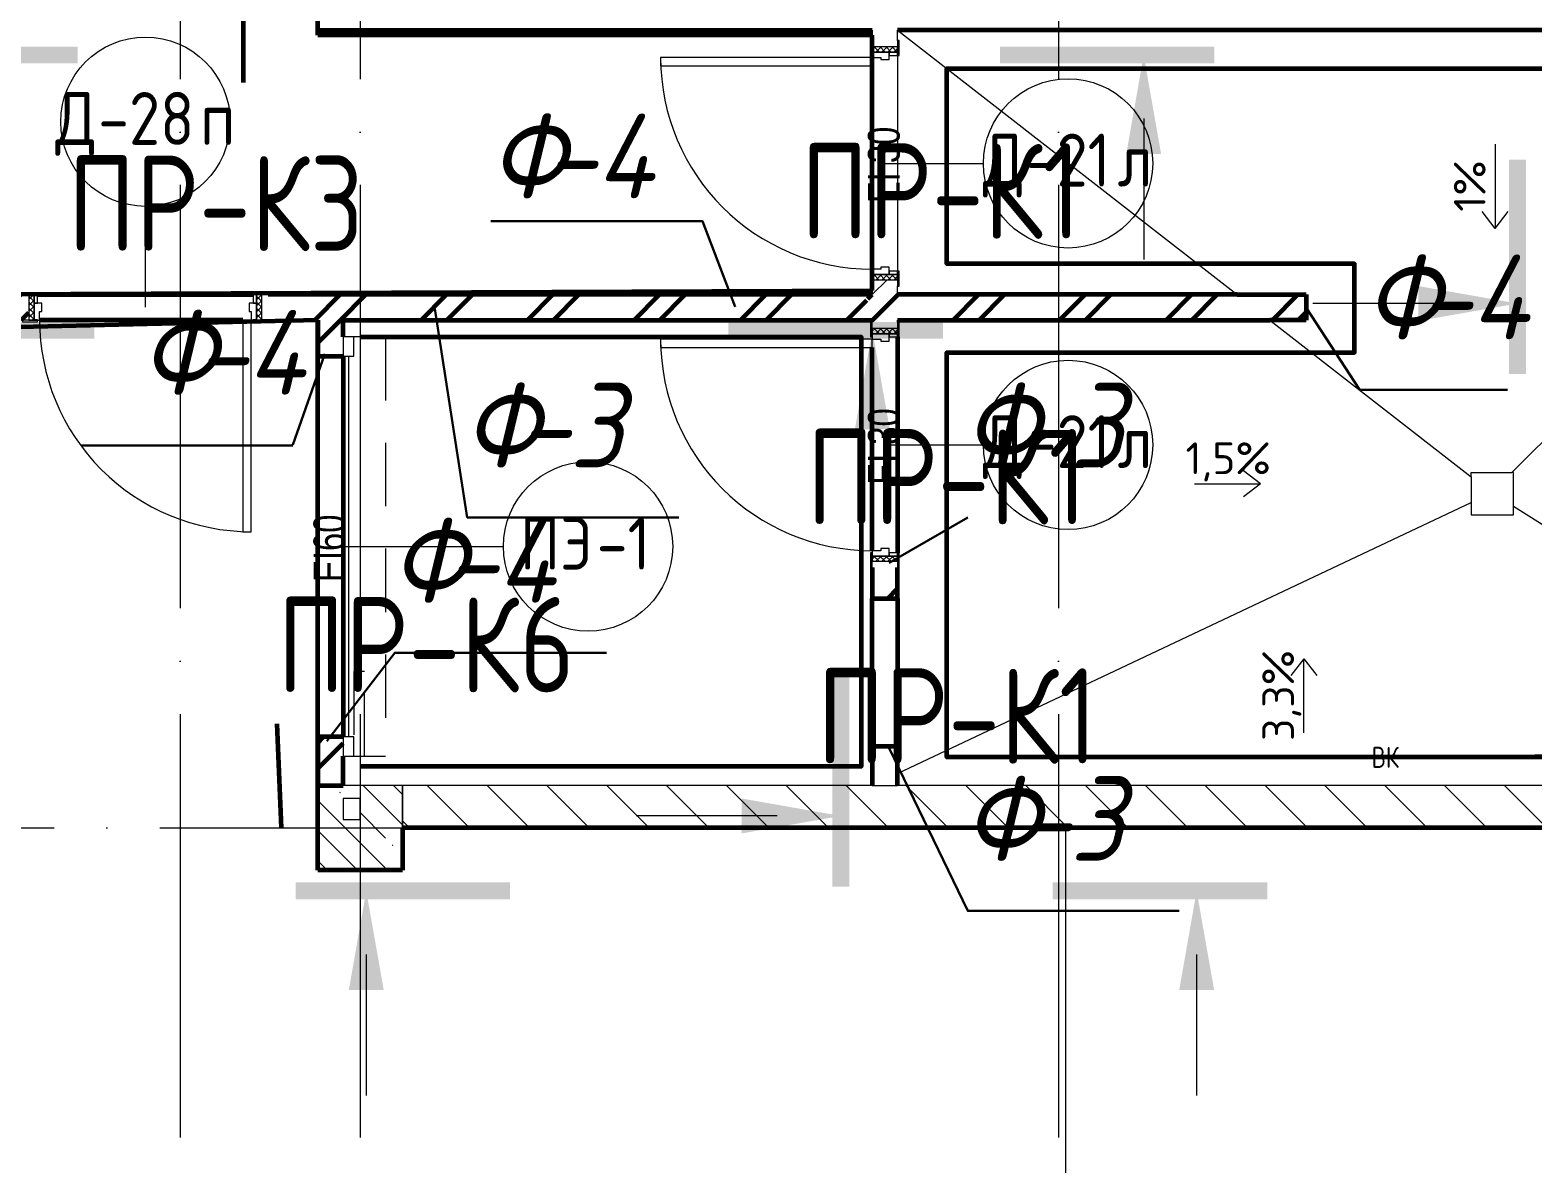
# Model space of a CAD drawing. Header units: millimetres. Extents: x -592259 to 288321, y -552984 to 293768.
# Drawn here: x 104128 to 111230, y 43938 to 49295 of the extents above; entities that cross this region are included whole.
import ezdxf

# ---------------------------------------------------------------- set-up
doc = ezdxf.new("R2010")
doc.units = ezdxf.units.MM
for name, pattern in [('ADSK_Линия сетки', [2500, 2000, -250, 0, -250]), ('ADSK_Невидимые', [500, 300, -200]), ('ADSK_Скрыто', [600, 300, -300])]:
    doc.linetypes.add(name, pattern=pattern)
for name, color, linetype, lineweight in [('0) кирпич', 30, 'Continuous', 60), ('2)Фарх готовы', 3, 'Continuous', 30), ('2)Фархверки', 40, 'Continuous', 30), ('3) Перемычки готовы', 3, 'Continuous', 30), ('4.1) Штук. 3 вып', 6, 'Continuous', 60), ('4.1) Штук. 3.1 вып', 6, 'Continuous', 60), ('4.1.1) Штук.  швы3 вып.', 6, 'Continuous', 60), ('7.1 Плитка 6 вып.', 170, 'Continuous', 60), ('A-DETL-____-OTLN', 250, 'Continuous', 5), ('A-DOOR-____-HDLN', 250, 'ADSK_Невидимые', 5), ('A-DOOR-____-IDEN', 250, 'Continuous', 9), ('A-DOOR-____-MCUT', 250, 'Continuous', 5), ('A-DOOR-____-OTLN', 250, 'Continuous', 5), ('A-DOOR-FRAM-MCUT', 250, 'Continuous', 5), ('A-DOOR-FRAM-OTLN', 250, 'Continuous', 5), ('A-FLOR-____-OTLN', 250, 'Continuous', 9), ('A-WALL-____-MCUT', 250, 'Continuous', 13), ('A-WALL-____-PATT', 250, 'Continuous', 13), ('E-ELEC-EQPM-OTLN', 250, 'Continuous', 9), ('G-____-____-DIMS', 250, 'Continuous', 9), ('G-____-____-SYMB', 250, 'ADSK_Скрыто', 9), ('I-WALL-____-OTLN', 250, 'Continuous', 9), ('S-COLS-____-MCUT', 250, 'Continuous', 25), ('S-COLS-____-OTLN', 250, 'Continuous', 9), ('S-GRID-____-OTLN', 250, 'Continuous', 9)]:
    doc.layers.add(name, color=color, linetype=linetype, lineweight=lineweight)
doc.styles.add('Arial Narrow', font='ARIALN.TTF', dxfattribs={"width": 0.9, "height": 150})
doc.styles.add('GOST Common_1', font='', dxfattribs={"width": 0.9, "height": 250})
doc.styles.add('ISOCPEUR', font='isocpeur.ttf', dxfattribs={"width": 0.8, "height": 100})
doc.styles.add('ISOCPEUR_3', font='isocpeur.ttf', dxfattribs={"height": 250})
doc.styles.add('ISOCPEUR_I', font='isocpeui.ttf', dxfattribs={"width": 0.9, "height": 12.5})
doc.styles.add('ISOCPEUR_I_1', font='ГОСТ тип А.ttf', dxfattribs={"height": 2500})
doc.styles.get('GOST Common_1').set_extended_font_data('GOST Common')
pattern_1 = [(45, (12287.9, -0.0006), (-251.4472, 251.4472), []), (45, (12287.9, 381), (-251.4472, 251.4472), [])]
pattern_2 = [(135, (1751.41, 124.685), (-14.14214, -14.14214), []), (225, (1751.41, 124.685), (14.14214, -14.14214), [])]
pattern_3 = [(45, (-371.384, 124.685), (-14.1421, 14.1421), []), (135, (-371.384, 124.685), (-14.1421, -14.1421), [])]

# ---------------------------------------------------------------- blocks, each defined once
blk = doc.blocks.new('Разрез - Номер вида спереди_3_5 мм-32550530-АР1_Кладочный план 1 этажа С2и3')
at = {"layer": 'G-____-____-SYMB', "linetype": 'Continuous'}
for points in [[(9.798, 0.404), (9.798, -0.394), (-0.333, -0.394), (-0.333, 0.404)], [(2.176, -4.675), (3, 0), (3.824, -4.675)]]:
    blk.add_hatch(color=256, dxfattribs=at).paths.add_polyline_path(points)
at = {"layer": 'G-____-____-SYMB', "linetype": 'Continuous', "lineweight": 20}
blk.add_line((3, -3), (3, -9.663), dxfattribs=at)
blk = doc.blocks.new('Разрез - Номер вида сзади_3_5 мм-32550532-АР1_Кладочный план 1 этажа С2и3')
at = {"layer": 'G-____-____-SYMB', "linetype": 'Continuous'}
for points in [[(9.798, 0.404), (9.798, -0.394), (-0.333, -0.394), (-0.333, 0.404)], [(2.176, -4.675), (3, 0), (3.824, -4.675)]]:
    blk.add_hatch(color=256, dxfattribs=at).paths.add_polyline_path(points)
at = {"layer": 'G-____-____-SYMB', "linetype": 'Continuous', "lineweight": 20}
blk.add_line((3, -3), (3, -9.663), dxfattribs=at)
blk = doc.blocks.new('Дверь_СКБ_1Ст_Внутренняя - Д-21л_1100x2100h_Пищеблок_Производственная часть-V8-АР1_Маркировочный план 1 этажа С2и3')
at = {"layer": 'A-DOOR-____-OTLN'}
h = blk.add_hatch(dxfattribs=at)
h.set_pattern_fill('FP_12', color=256, style=0, pattern_type=2)
h.set_pattern_definition(pattern_2)
h.paths.add_polyline_path([(537.5, -60), (562.5, -60), (562.5, 60), (537.5, 60)])
at = {"layer": 'A-DOOR-FRAM-OTLN'}
h = blk.add_hatch(dxfattribs=at)
h.set_pattern_fill('FP_13', color=256, style=0, pattern_type=2)
h.set_pattern_definition(pattern_3)
h.paths.add_polyline_path([(-537.5, -60), (-512.5, -60), (-512.5, 60), (-537.5, 60)])
at = {"layer": 'A-DOOR-____-MCUT'}
for p, q in [((512.5, 1060), (472.5, 1060)), ((472.5, 1060), (472.5, 60)), ((512.5, 60), (512.5, 1060)), ((472.5, 60), (512.5, 60))]:
    blk.add_line(p, q, dxfattribs=at)
at = {"layer": 'A-DOOR-____-OTLN'}
blk.add_arc((512.5, 60), 1000, 90, 180, dxfattribs=at)
at = {"layer": 'A-DOOR-FRAM-MCUT'}
for p, q in [((-497.5, 68), (-567.5, 68)), ((-567.5, 68), (-567.5, 60)), ((-567.5, 60), (-497.5, 60)), ((-512.5, 60), (-537.5, 60)), ((-537.5, 60), (-537.5, -60)), ((-487.5, 60), (-512.5, 60)), ((-512.5, 60), (-512.5, -20)), ((-512.5, -60), (-512.5, 60)), ((-497.5, 60), (-512.5, 60)), ((-512.5, 60), (-512.5, 59)), ((-512.5, 59), (-497.5, 59)), ((-497.5, 60), (-497.5, 68)), ((-497.5, 59), (-497.5, 60)), ((-487.5, 20), (-487.5, 60)), ((-477.5, 20), (-487.5, 20)), ((-477.5, -20), (-477.5, 20)), ((512.5, 20), (502.5, 20)), ((502.5, 20), (502.5, -20)), ((512.5, 60), (512.5, 20)), ((537.5, 60), (512.5, 60)), ((592.5, 68), (522.5, 68)), ((522.5, 68), (522.5, 60)), ((537.5, 60), (522.5, 60)), ((522.5, 60), (522.5, 59)), ((522.5, 60), (592.5, 60)), ((522.5, 59), (537.5, 59)), ((537.5, -20), (537.5, 60)), ((562.5, 60), (537.5, 60)), ((537.5, 60), (537.5, -60)), ((537.5, 59), (537.5, 60)), ((562.5, -60), (562.5, 60)), ((592.5, 60), (592.5, 68)), ((-497.5, -60), (-567.5, -60)), ((-567.5, -60), (-567.5, -68)), ((-567.5, -68), (-497.5, -68)), ((-537.5, -60), (-512.5, -60)), ((-512.5, -20), (-477.5, -20)), ((-497.5, -20), (-512.5, -20)), ((-512.5, -20), (-512.5, -60)), ((-512.5, -60), (-497.5, -60)), ((-497.5, -60), (-497.5, -20)), ((-497.5, -68), (-497.5, -60)), ((502.5, -20), (537.5, -20)), ((537.5, -20), (522.5, -20)), ((522.5, -20), (522.5, -60)), ((522.5, -60), (537.5, -60)), ((592.5, -60), (522.5, -60)), ((522.5, -60), (522.5, -68)), ((522.5, -68), (592.5, -68)), ((537.5, -60), (537.5, -20)), ((537.5, -60), (562.5, -60)), ((592.5, -68), (592.5, -60))]:
    blk.add_line(p, q, dxfattribs=at)
blk = doc.blocks.new('DM_Штора_Противодымная_Doormaster_E-60 - ш_1800 х в_2500-39408141-АР1_Маркировочный план 1 этажа С2и3')
at = {"layer": 'A-DOOR-____-HDLN'}
for p, q in [((-865, 260), (1115, 260)), ((-865, 260), (-865, 60)), ((1115, 60), (1115, 260)), ((715, 160), (715, 110)), ((1115, 160), (715, 160)), ((1115, 110), (1115, 160)), ((715, 110), (1115, 110)), ((-865, 60), (1115, 60))]:
    blk.add_line(p, q, dxfattribs=at)
at = {"layer": 'A-DOOR-____-MCUT', "lineweight": 5}
for p, q in [((-775, 110), (-865, 110)), ((-865, 110), (-865, 60)), ((-775, 60), (-775, 110)), ((-775, 85), (1025, 85)), ((1025, 110), (1025, 60)), ((1115, 110), (1025, 110)), ((1115, 60), (1115, 110)), ((-865, 60), (-775, 60)), ((1025, 60), (1115, 60))]:
    blk.add_line(p, q, dxfattribs=at)
at = {"layer": 'E-ELEC-EQPM-OTLN', "lineweight": 5}
for p, q in [((1415, 140), (1315, 140)), ((1315, 140), (1315, 60)), ((1415, 60), (1415, 140)), ((1315, 60), (1415, 60))]:
    blk.add_line(p, q, dxfattribs=at)
blk = doc.blocks.new('Дверь_СКБ_1Ст_Внутренняя - Д-28п_1100x2100h_Зона персонала пищеблока-41919013-АР1_Маркировочный план 1 этажа С2и3')
at = {"layer": 'A-DOOR-____-OTLN'}
h = blk.add_hatch(dxfattribs=at)
h.set_pattern_fill('FP_12', color=256, style=0, pattern_type=2)
h.set_pattern_definition(pattern_2)
h.paths.add_polyline_path([(537.5, 60), (537.5, -60), (562.5, -60), (562.5, 60)])
at = {"layer": 'A-DOOR-FRAM-OTLN'}
h = blk.add_hatch(dxfattribs=at)
h.set_pattern_fill('FP_13', color=256, style=0, pattern_type=2)
h.set_pattern_definition(pattern_3)
h.paths.add_polyline_path([(-537.5, 60), (-537.5, -60), (-512.5, -60), (-512.5, 60)])
at = {"layer": 'A-DOOR-____-MCUT'}
for p, q in [((-487.5, 1060), (-487.5, 60)), ((-447.5, 1060), (-487.5, 1060)), ((-447.5, 60), (-447.5, 1060)), ((-487.5, 60), (-447.5, 60))]:
    blk.add_line(p, q, dxfattribs=at)
at = {"layer": 'A-DOOR-____-OTLN'}
blk.add_arc((-487.5, 60), 1000, 360, 90, dxfattribs=at)
at = {"layer": 'A-DOOR-FRAM-MCUT'}
for p, q in [((-497.5, 68), (-567.5, 68)), ((-567.5, 68), (-567.5, 60)), ((-567.5, 60), (-497.5, 60)), ((-512.5, 60), (-537.5, 60)), ((-537.5, 60), (-537.5, -60)), ((-487.5, 60), (-512.5, 60)), ((-512.5, 60), (-512.5, -20)), ((-512.5, -60), (-512.5, 60)), ((-497.5, 60), (-512.5, 60)), ((-512.5, 60), (-512.5, 59)), ((-512.5, 59), (-497.5, 59)), ((-497.5, 60), (-497.5, 68)), ((-497.5, 59), (-497.5, 60)), ((-487.5, 20), (-487.5, 60)), ((-477.5, 20), (-487.5, 20)), ((-477.5, -20), (-477.5, 20)), ((512.5, 20), (502.5, 20)), ((502.5, 20), (502.5, -20)), ((512.5, 60), (512.5, 20)), ((537.5, 60), (512.5, 60)), ((592.5, 68), (522.5, 68)), ((522.5, 68), (522.5, 60)), ((537.5, 60), (522.5, 60)), ((522.5, 60), (522.5, 59)), ((522.5, 60), (592.5, 60)), ((522.5, 59), (537.5, 59)), ((537.5, -20), (537.5, 60)), ((562.5, 60), (537.5, 60)), ((537.5, 60), (537.5, -60)), ((537.5, 59), (537.5, 60)), ((562.5, -60), (562.5, 60)), ((592.5, 60), (592.5, 68)), ((-497.5, -60), (-567.5, -60)), ((-567.5, -60), (-567.5, -68)), ((-567.5, -68), (-497.5, -68)), ((-537.5, -60), (-512.5, -60)), ((-512.5, -20), (-477.5, -20)), ((-497.5, -20), (-512.5, -20)), ((-512.5, -20), (-512.5, -60)), ((-512.5, -60), (-497.5, -60)), ((-497.5, -60), (-497.5, -20)), ((-497.5, -68), (-497.5, -60)), ((502.5, -20), (537.5, -20)), ((537.5, -20), (522.5, -20)), ((522.5, -20), (522.5, -60)), ((522.5, -60), (537.5, -60)), ((592.5, -60), (522.5, -60)), ((522.5, -60), (522.5, -68)), ((522.5, -68), (592.5, -68)), ((537.5, -60), (537.5, -20)), ((537.5, -60), (562.5, -60)), ((592.5, -68), (592.5, -60))]:
    blk.add_line(p, q, dxfattribs=at)
blk = doc.blocks.new('ADSK_Марка_Дверь - Типоразмер_ADSK_Марка-30565456-АР1_Маркировочный план 1 этажа С2и3')
at = {"layer": 'A-DOOR-____-IDEN'}
blk.add_circle((0, 0), 4, dxfattribs=at)

msp = doc.modelspace()

# ---------------------------------------------------------------- hatches: boundary and pattern name
at = {"layer": '0) кирпич'}
h = msp.add_hatch(dxfattribs=at)
h.set_pattern_fill('FP_4', color=256, style=0, pattern_type=2)
h.set_pattern_definition([(45, (12287.9, -7e-12), (-251.4472, 251.4472), []), (45, (12287.9, 381), (-251.4472, 251.4472), [])])
h.paths.add_polyline_path([(110157.9138, 47925), (110157.9138, 48045), (108087.9138, 48045), (108087.9138, 47925), (108969.5265, 47925)])
h.paths.add_polyline_path([(105222.9138, 47925), (108081.9138, 47925), (108081.9138, 48045), (105222.9138, 48045)])
h.paths.add_polyline_path([(104122.9138, 47925), (104122.9138, 48045), (103497.9138, 48045), (103497.9138, 47925), (104092.9138, 47925)])
h = msp.add_hatch(dxfattribs=at)
h.set_pattern_fill('FP_4', color=256, style=0, pattern_type=2)
h.set_pattern_definition(pattern_1)
h.paths.add_polyline_path([(105607.8919, 45725), (105607.8919, 45954.9994), (105487.8919, 45954.9994), (105487.8919, 45725)])
h.paths.add_polyline_path([(105487.8919, 47754.9994), (105607.8919, 47754.9994), (105607.8919, 47924.9994), (105487.8919, 47924.9994), (105487.8919, 47844.9994)])
h = msp.add_hatch(dxfattribs=at)
h.set_pattern_fill('FP_4', color=256, style=0, pattern_type=2)
h.set_pattern_definition(pattern_1)
h.paths.add_polyline_path([(108107.9138, 45725), (108227.9138, 45725), (108227.9138, 45909.7476), (108107.9138, 45909.7476), (108107.9138, 45732.8432)])
h.paths.add_polyline_path([(108107.9138, 46609.7476), (108227.9138, 46609.7476), (108227.9138, 46784.9994), (108107.9138, 46784.9994), (108107.9138, 46754.9994)])
h.paths.add_polyline_path([(108107.9138, 47884.9994), (108227.9138, 47884.9994), (108227.9138, 47924.9994), (108107.9138, 47924.9994), (108107.9138, 47914.9994)])
at = {"layer": 'A-WALL-____-PATT', "lineweight": 15, "true_color": 0x000000}
h = msp.add_hatch(dxfattribs=at)
h.set_pattern_fill('FP_4', color=18, style=0, pattern_type=2)
h.set_pattern_definition(pattern_1)
h.paths.add_polyline_path([(108107.9138, 48044.9994), (108227.9138, 48044.9994), (108227.9138, 48115.2143), (108107.9138, 48115.2143), (108107.9138, 48052.4606)])
h.paths.add_polyline_path([(108107.9138, 49215.2143), (108227.9138, 49215.2143), (108227.9138, 49294.9994), (108107.9138, 49294.9994), (108107.9138, 49245.2143)])
h = msp.add_hatch(dxfattribs=at)
h.set_pattern_fill('FP_2', color=18, style=0, pattern_type=2)
h.set_pattern_definition([(135, (12287.91, -0.0006), (-141.42136, -141.42136), [])])
h.paths.add_polyline_path([(110151.4961, 45525), (111287.8919, 45525), (111287.8919, 45725), (105887.8919, 45725), (105887.8919, 45525), (110026.3399, 45525)])
h.paths.add_polyline_path([(113537.9138, 45525), (113537.9138, 45725), (111687.8919, 45725), (111687.8919, 45525), (113227.8919, 45525)])
at = {"layer": 'S-COLS-____-OTLN', "lineweight": 5, "true_color": 0x000000}
h = msp.add_hatch(dxfattribs=at)
h.set_pattern_fill('FP_1', color=18, style=0, pattern_type=2)
h.set_pattern_definition([(135, (12287.91, -0.0006), (-142.5612, -142.5612), []), (135, (12430.48, -0.0006), (-142.5612, -142.5612), [252.016, -50.403, 3.353, -47.05])])
h.paths.add_polyline_path([(105487.8919, 45324.9994), (105887.8919, 45324.9994), (105887.8919, 45724.9994), (105487.8919, 45724.9994), (105487.8919, 45564.9994)])
h.paths.add_polyline_path([(105607.8919, 45564.9994), (105607.8919, 45664.9994), (105687.8919, 45664.9994), (105687.8919, 45564.9994)])

# ---------------------------------------------------------------- linework, layer by layer
at = {"layer": '0) кирпич'}
for p, q in [((105487.8919, 49294.9994), (108107.9138, 49294.9994)), ((113227.8919, 49294.9994), (108227.9138, 49294.9994)), ((108107.9138, 48165.2143), (108107.9138, 49125.2143)), ((104162.9138, 48044.9994), (105182.9138, 48044.9994)), ((108107.9138, 48044.9994), (105252.9138, 48044.9994)), ((109832.6587, 48044.9994), (108227.9138, 48044.9994)), ((109832.6587, 48044.9994), (110157.9138, 48044.9994)), ((110157.9138, 48044.9994), (110157.9138, 47924.9994)), ((105132.9138, 47924.9994), (104172.9138, 47924.9994)), ((105487.8919, 47924.9994), (105487.8919, 47754.9994)), ((105607.8919, 47844.9994), (105607.8919, 47924.9994)), ((105607.8919, 47924.9994), (108107.9138, 47924.9994)), ((108227.9138, 47924.9994), (109986.7142, 47924.9994)), ((110157.9138, 47924.9994), (109986.7142, 47924.9994)), ((108227.9138, 47844.9994), (108227.9138, 46824.9994)), ((105487.8919, 47754.9994), (105607.8919, 47754.9994)), ((105487.8919, 45954.9994), (105487.8919, 47754.9994)), ((105607.8919, 47754.9994), (105607.8919, 45954.9994)), ((108107.9138, 46834.9994), (108107.9138, 47794.9994)), ((108107.9138, 46834.9994), (108107.9138, 47794.9994)), ((108107.9138, 46754.9994), (108107.9138, 46609.7476)), ((108227.9138, 46609.7476), (108227.9138, 46754.9994)), ((108107.9138, 46609.7476), (108227.9138, 46609.7476)), ((108107.9138, 45909.7476), (108107.9138, 46609.7476)), ((108107.9138, 45909.7476), (108107.9138, 46609.7476)), ((108227.9138, 46609.7476), (108227.9138, 45909.7476)), ((105607.8919, 45954.9994), (105487.8919, 45954.9994)), ((105487.8919, 45954.9994), (105487.8919, 45725)), ((108107.9138, 45909.7476), (108107.9138, 45725)), ((108227.9138, 45909.7476), (108107.9138, 45909.7476)), ((108227.9138, 45725), (108227.9138, 45909.7476)), ((105607.8919, 45725), (105607.8919, 45864.9994)), ((105487.8919, 45725), (105607.8919, 45725))]:
    msp.add_line(p, q, dxfattribs=at)
at = {"layer": '2)Фарх готовы'}
for p, q in [((110159.7311, 47981.7243), (110409.998, 47597.0245)), ((105521.1998, 47765.2137), (105368.9787, 47335.2377)), ((111109.998, 47594.3807), (110409.998, 47594.3807)), ((104368.9787, 47332.0938), (105368.9787, 47332.0938)), ((108188.0688, 46777.7421), (108559.1777, 46991.6069))]:
    msp.add_line(p, q, dxfattribs=at)
for points in [[(107460.2124, 47987.3493), (107305.8858, 48391.8444), (106305.8858, 48391.8444)], [(106041.4801, 47977.7421), (106194.2915, 46992.1069), (107194.2915, 46992.1069)], [(105530.7134, 45935.4774), (105851.7446, 46353.0684), (106851.7446, 46353.0684)], [(108188.0688, 45902.4903), (108559.1777, 45132.9596), (109559.1777, 45132.9596)]]:
    msp.add_lwpolyline(points, dxfattribs=at)
at = {"layer": '4.1) Штук. 3 вып'}
msp.add_lwpolyline([(116756.5423, 49114.125), (116756.5423, 51517.7898), (118813.0179, 51517.7898), (118813.0179, 49114.125), (118813.0179, 45859.3316), (108460.1197, 45859.3316), (108460.1197, 47771.4157), (110387.4961, 47771.4157), (110387.4961, 48191.0861), (108460.1197, 48191.0861), (108460.1197, 49114.125)], close=True, dxfattribs=at)
msp.add_lwpolyline([(105687.9138, 47844.9994), (108055.478, 47844.9994), (108055.478, 45815.2015), (105687.9138, 45815.2015)], dxfattribs=at)
at = {"layer": '4.1) Штук. 3.1 вып'}
for p, q in [((105487.8919, 49270.1069), (105487.8919, 49427.4115)), ((108107.9138, 49270.1069), (105487.8919, 49270.1069)), ((108107.9138, 48065.1069), (108107.9138, 49270.1069)), ((103497.9138, 48044.9994), (108107.9138, 48065.1069)), ((105487.8919, 47924.9994), (103452.1197, 47875.9261)), ((105487.8919, 45324.9994), (105487.8919, 47924.9994)), ((111287.8919, 45525), (105887.8919, 45525)), ((105887.8919, 45525), (105887.8919, 45324.9994)), ((105887.8919, 45324.9994), (105487.8919, 45324.9994))]:
    msp.add_line(p, q, dxfattribs=at)
at = {"layer": '4.1) Штук. 3.1 вып', "color": 30, "true_color": 0xf26722}
for points in [[(105137.2913, 49047.3372), (105137.2913, 49596.5288), (105538.3024, 49596.5288)], [(105316.3053, 45525), (105295.9335, 46016.3034)]]:
    msp.add_lwpolyline(points, dxfattribs=at)
at = {"layer": '4.1.1) Штук.  швы3 вып.'}
for points in [[(108460.1197, 48191.0861), (108460.1197, 49114.125)], [(112147.8928, 45875.3527), (111137.9393, 45859.3316)]]:
    msp.add_lwpolyline(points, dxfattribs=at)
at = {"layer": '7.1 Плитка 6 вып.'}
msp.add_lwpolyline([(116756.5423, 49114.125), (116756.5423, 51517.7898), (118813.0179, 51517.7898), (118813.0179, 49114.125), (118813.0179, 45859.3316), (108460.1197, 45859.3316), (108460.1197, 47771.4157), (110387.4961, 47771.4157), (110387.4961, 48191.0861), (108460.1197, 48191.0861), (108460.1197, 49114.125)], close=True, dxfattribs=at)
at = {"layer": 'A-DETL-____-OTLN', "color": 18, "true_color": 0x000000}
for p, q in [((108227.9138, 49294.9994), (109832.6587, 48044.9994)), ((111130.2445, 47204.6896), (113227.8919, 49294.9994)), ((109986.7142, 47924.9994), (110937.9814, 47184.0193)), ((110937.9814, 47184.0193), (110937.9814, 47204.6896)), ((110937.9814, 47204.6896), (111130.2445, 47204.6896))]:
    msp.add_line(p, q, dxfattribs=at)
at = {"layer": 'A-DOOR-____-IDEN', "color": 18, "true_color": 0x000000}
for p, q in [((108167.9138, 48665.2143), (108630.9471, 48665.2143)), ((104672.9138, 47984.9994), (104672.9138, 48461.9333)), ((108167.9138, 47334.9994), (108630.9471, 47334.9994)), ((105547.8919, 46854.9994), (106364.8253, 46854.9994))]:
    msp.add_line(p, q, dxfattribs=at)
at = {"layer": 'A-FLOR-____-OTLN', "color": 18, "lineweight": 5, "true_color": 0x000000}
for p, q in [((108107.9138, 48165.2143), (108107.9138, 49125.2143)), ((110937.9814, 47184.0193), (110937.9814, 47004.6896)), ((111137.9814, 47204.6896), (111130.2445, 47204.6896)), ((111137.9814, 47004.6896), (111137.9814, 47204.6896)), ((110937.9814, 47004.6896), (111137.9814, 47004.6896)), ((109022.9142, 43455), (109022.9142, 45525))]:
    msp.add_line(p, q, dxfattribs=at)
at = {"layer": 'A-FLOR-____-OTLN', "color": 18, "true_color": 0x000000}
for p, q in [((108227.9138, 45781.7548), (110937.9814, 47063.5003)), ((113227.8919, 45725), (111137.9814, 47043.5847))]:
    msp.add_line(p, q, dxfattribs=at)
at = {"layer": 'A-WALL-____-MCUT', "color": 18, "lineweight": 15, "true_color": 0x000000}
for p, q in [((105487.8919, 49414.9994), (105487.8919, 49294.9994)), ((108107.9138, 49294.9994), (108107.9138, 49245.2143)), ((108227.9138, 49245.2143), (108227.9138, 49294.9994)), ((108107.9138, 48085.2143), (108107.9138, 48044.9994)), ((108227.9138, 48044.9994), (108227.9138, 48085.2143)), ((105252.9138, 47924.9994), (105487.8919, 47924.9994)), ((108107.9138, 47924.9994), (108107.9138, 47914.9994)), ((108227.9138, 47914.9994), (108227.9138, 47924.9994)), ((108107.9138, 45725), (105887.8919, 45725)), ((105887.8919, 45725), (105887.8919, 45525)), ((108107.9138, 45725), (108227.9138, 45725)), ((111287.8919, 45725), (108227.9138, 45725)), ((105887.8919, 45525), (111287.8919, 45525))]:
    msp.add_line(p, q, dxfattribs=at)
at = {"layer": 'G-____-____-DIMS', "color": 18, "true_color": 0x000000}
for p, q in [((111052.4304, 48756.6579), (111052.4304, 48357.6293)), ((111052.4304, 48357.6293), (110991.0443, 48437.6293)), ((111052.4304, 48357.6293), (111113.8166, 48437.6293)), ((109943.022, 47150.8514), (109863.022, 47212.2376)), ((109631.585, 47150.8514), (109943.022, 47150.8514)), ((109943.022, 47150.8514), (109863.022, 47089.4653)), ((110147.3167, 46324.9062), (110085.9306, 46244.9062)), ((110147.3167, 46324.9062), (110208.7029, 46244.9062)), ((110147.3167, 45974.5396), (110147.3167, 46324.9062))]:
    msp.add_line(p, q, dxfattribs=at)
at = {"layer": 'I-WALL-____-OTLN', "color": 18, "lineweight": 15, "true_color": 0x000000}
msp.add_line((108227.9138, 49175.2143), (108227.9138, 48155.2143), dxfattribs=at)
at = {"layer": 'S-COLS-____-MCUT', "color": 18, "lineweight": 5, "true_color": 0x000000}
for p, q in [((105887.8919, 45724.9994), (105487.8919, 45724.9994)), ((105487.8919, 45724.9994), (105487.8919, 45324.9994)), ((105887.8919, 45324.9994), (105887.8919, 45525)), ((105487.8919, 45324.9994), (105887.8919, 45324.9994))]:
    msp.add_line(p, q, dxfattribs=at)
at = {"layer": 'S-COLS-____-OTLN', "color": 18, "lineweight": 5, "true_color": 0x000000}
msp.add_line((105887.8919, 45525), (105887.8919, 45724.9994), dxfattribs=at)
at = {"layer": 'S-GRID-____-OTLN', "color": 18, "linetype": 'ADSK_Линия сетки', "true_color": 0x000000}
for p, q in [((104837.9138, 61063.6538), (104837.9138, -2919.5356)), ((105687.9138, 61063.6538), (105687.9138, -2919.5356)), ((108987.9138, 61063.6538), (108987.9138, -2919.5356)), ((77240.3519, 45525), (168626.8279, 45525))]:
    msp.add_line(p, q, dxfattribs=at)

# ---------------------------------------------------------------- block references
at = {"layer": 'A-DOOR-____-IDEN', "color": 18, "true_color": 0x000000, "xscale": 99.99999999999993, "yscale": 99.99999999999993, "zscale": 99.99999999999993}
for p in [(104673.3712, 48861.9333), (109033.2545, 48665.2143), (109033.2545, 47334.9994), (106764.8253, 46854.9994)]:
    msp.add_blockref('ADSK_Марка_Дверь - Типоразмер_ADSK_Марка-30565456-АР1_Маркировочный план 1 этажа С2и3', p, dxfattribs=at)
at = {"layer": 'A-DOOR-____-OTLN', "color": 18, "true_color": 0x000000}
for name, p, rotation in [('Дверь_СКБ_1Ст_Внутренняя - Д-21л_1100x2100h_Пищеблок_Производственная часть-V8-АР1_Маркировочный план 1 этажа С2и3', (108167.9138, 48652.7143), 90), ('Дверь_СКБ_1Ст_Внутренняя - Д-28п_1100x2100h_Зона персонала пищеблока-41919013-АР1_Маркировочный план 1 этажа С2и3', (104685.4138, 47984.9994), 180), ('Дверь_СКБ_1Ст_Внутренняя - Д-21л_1100x2100h_Пищеблок_Производственная часть-V8-АР1_Маркировочный план 1 этажа С2и3', (108167.9138, 47322.4994), 90), ('DM_Штора_Противодымная_Doormaster_E-60 - ш_1800 х в_2500-39408141-АР1_Маркировочный план 1 этажа С2и3', (105547.8919, 46979.9994), 269.9999999999999)]:
    msp.add_blockref(name, p, dxfattribs=dict(at, rotation=rotation))
at = {"layer": 'G-____-____-SYMB', "linetype": 'Continuous', "xscale": 99.99999999999993, "yscale": 99.99999999999993, "zscale": 99.99999999999993}
for p in [(103372.4968, 49176.5354), (103452.1197, 47875.9261), (105416.8053, 45227.4045)]:
    msp.add_blockref('Разрез - Номер вида сзади_3_5 мм-32550532-АР1_Кладочный план 1 этажа С2и3', p, dxfattribs=at)
at = {"layer": 'G-____-____-SYMB', "linetype": 'Continuous', "lineweight": 40, "extrusion": (0, 0, -1), "xscale": 99.99999999999993, "yscale": 99.99999999999993, "zscale": 99.99999999999993}
for p in [(-109690.832, 49176.5354), (-108408.4217, 47875.9261), (-109941.1524, 45227.4045)]:
    msp.add_blockref('Разрез - Номер вида спереди_3_5 мм-32550530-АР1_Кладочный план 1 этажа С2и3', p, dxfattribs=at)
for p, rotation in [((-111156.7419, 47702.9606), 90.00000000000001), ((-107959.0569, 45281.7875), 90.00000000000053)]:
    msp.add_blockref('Разрез - Номер вида спереди_3_5 мм-32550530-АР1_Кладочный план 1 этажа С2и3', p, dxfattribs=dict(at, rotation=rotation))

# ---------------------------------------------------------------- texts
at = {"layer": '2)Фарх готовы', "char_height": 400, "attachment_point": 1, "style": 'ISOCPEUR_I'}
for s, insert, width in [('\\fISOCPEUR|b0|i1|c204|p34|;Ф', (106297.6384, 48899.6052), 312.658125), ('-4', (106555.6071, 48899.6052), 472.995625), ('\\fISOCPEUR|b0|i1|c204|p34|;Ф', (110433.0563, 48233.4336), 312.658125), ('-4', (110691.0251, 48233.4336), 472.995625), ('\\fISOCPEUR|b0|i1|c204|p34|;Ф', (104648.2405, 47971.6467), 312.658125), ('-4', (104906.2092, 47971.6467), 472.995625), ('\\fISOCPEUR|b0|i1|c204|p34|;Ф', (106173.5533, 47628.016), 312.658125), ('-3', (106431.522, 47628.016), 448.945), ('\\fISOCPEUR|b0|i1|c204|p34|;Ф', (108538.4395, 47628.016), 312.658125), ('-3', (108796.4083, 47628.016), 448.945), ('\\fISOCPEUR|b0|i1|c204|p34|;Ф', (105831.0064, 46988.9774), 312.658125), ('-4', (106088.9752, 46988.9774), 472.995625), ('\\fISOCPEUR|b0|i1|c204|p34|;Ф', (108538.4395, 45769.3686), 312.658125), ('-3', (108796.4083, 45769.3686), 448.945)]:
    msp.add_mtext(s, dxfattribs=dict(at, insert=insert, width=width))
at = {"layer": '2)Фархверки', "insert": (110468.0647, 45908.9663), "char_height": 100, "width": 160.3375, "attachment_point": 1, "style": 'ISOCPEUR'}
msp.add_mtext('ВК', dxfattribs=at)
at = {"layer": '3) Перемычки готовы', "char_height": 450, "width": 333.502, "attachment_point": 1, "style": 'ISOCPEUR_I_1'}
for s, insert in [('ПР-К1', (107769.764, 48759.5976)), ('ПР-К3', (104306.199, 48701.4322)), ('ПР-К1', (107797.4616, 47409.8171)), ('ПР-К6', (105295.9335, 46616.3034)), ('ПР-К1', (107846.6493, 46279.2356))]:
    msp.add_mtext(s, dxfattribs=dict(at, insert=insert))
at = {"layer": 'A-DOOR-____-IDEN', "color": 18, "true_color": 0x000000, "char_height": 250, "attachment_point": 1, "style": 'GOST Common_1'}
for s, insert, width in [('\\fGOST Common|b0|i0|c204|p34|;\\W.9;Д', (104247.2138, 49002.3839), 245.316375), ('-28', (104449.6201, 49002.3839), 584.430187), ('\\fGOST Common|b0|i0|c204|p34|;\\W.9;п', (104931.8232, 49002.3839), 194.810062), ('\\fGOST Common|b0|i0|c204|p34|;\\W.9;Д', (108630.9471, 48805.6649), 245.316375), ('-21', (108833.3534, 48805.6649), 526.708687), ('\\fGOST Common|b0|i0|c204|p34|;\\W.9;л', (109267.9315, 48805.6649), 194.810062), ('\\fGOST Common|b0|i0|c204|p34|;\\W.9;Д', (108630.9471, 47475.45), 245.316375), ('-21', (108833.3534, 47475.45), 526.708687), ('\\fGOST Common|b0|i0|c204|p34|;\\W.9;л', (109267.9315, 47475.45), 194.810062), ('ПЭ', (106442.6179, 46995.45), 440.126437), ('-1', (106805.7586, 46995.45), 331.898625)]:
    msp.add_mtext(s, dxfattribs=dict(at, insert=insert, width=width))
at = {"layer": 'A-DOOR-____-IDEN', "color": 18, "true_color": 0x000000, "char_height": 150, "attachment_point": 1, "rotation": 90, "style": 'Arial Narrow'}
for s, insert, width in [('EI 30', (108087.7653, 48477.1069), 447.341625), ('EI 30', (108087.7653, 47146.892), 447.341625), ('EI60', (105467.7434, 46687.592), 396.835312)]:
    msp.add_mtext(s, dxfattribs=dict(at, insert=insert, width=width))
at = {"layer": 'G-____-____-DIMS', "color": 18, "true_color": 0x000000, "char_height": 150, "attachment_point": 1, "rotation": 90, "line_spacing_factor": 1.149209, "style": 'ISOCPEUR_3'}
for s, insert, width in [('1%', (110856.4621, 48436.8789), 288.635232), ('3,3%', (109951.3484, 45936.085), 512.730909)]:
    msp.add_mtext(s, dxfattribs=dict(at, insert=insert, width=width))
at = {"layer": 'G-____-____-DIMS', "color": 18, "true_color": 0x000000, "insert": (109588.6053, 47346.8198), "char_height": 150, "width": 476.8756, "attachment_point": 1, "line_spacing_factor": 1.149209, "style": 'ISOCPEUR_3'}
msp.add_mtext('1,5%', dxfattribs=at)

doc.saveas('drawing.dxf')
